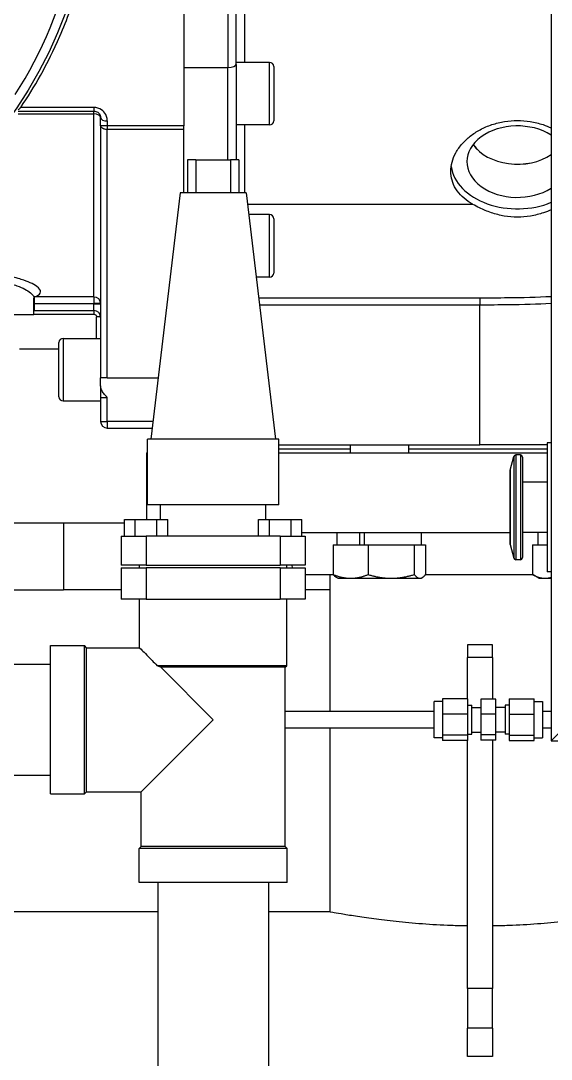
# Model space of a CAD drawing. Header units: inches. Extents: x -883 to 808, y -248 to 1051.
# Drawn here: x 315 to 322.95, y -139.88 to -124.32 of the extents above; entities that cross this region are included whole.
import ezdxf

# ---------------------------------------------------------------- set-up
doc = ezdxf.new("R2010")
doc.units = ezdxf.units.IN
doc.header["$MEASUREMENT"] = 0
doc.layers.get('0').update_dxf_attribs({"linetype": 'CONTINUOUS'})
doc.layers.add('EQUIPMENT - COMPRESSORS', color=41, linetype='CONTINUOUS')

# ---------------------------------------------------------------- blocks, each defined once
blk = doc.blocks.new('A$Ce5854fb8')
for p, q in [((94.049, 69.764), (94.049, 42.764)), ((89.325, 52.902), (89.325, 56.047)), ((89.2, 55.999), (89.2, 52.853)), ((89.45, 54.841), (89.45, 52.932)), ((88.542, 53.758), (88.542, 51.979)), ((89.825, 52.932), (89.325, 52.932)), ((89.825, 51.994), (89.825, 52.932)), ((88.542, 52.853), (89.2, 52.853)), ((89.2, 51.471), (89.2, 52.853)), ((89.325, 52.902), (89.325, 51.471)), ((89.888, 52.869), (89.888, 52.057)), ((86.056, 52.202), (87.192, 52.202)), ((86.056, 52.159), (87.192, 52.159)), ((87.192, 52.256), (86.094, 52.256)), ((87.192, 52.256), (87.192, 52.202)), ((87.192, 52.159), (87.192, 52.202)), ((87.192, 49.416), (87.192, 52.159)), ((87.292, 51.983), (87.292, 52.102)), ((87.292, 51.983), (87.292, 48.202)), ((87.392, 52.054), (87.392, 51.979)), ((88.542, 51.979), (87.392, 51.979)), ((87.392, 51.979), (87.392, 51.93)), ((88.542, 51.93), (88.542, 51.979)), ((89.825, 51.994), (89.325, 51.994)), ((89.45, 51.994), (89.45, 50.979)), ((87.392, 48.202), (87.392, 51.93)), ((87.392, 51.93), (88.542, 51.93)), ((88.542, 50.979), (88.542, 51.93)), ((88.72, 51.471), (88.595, 51.471)), ((88.595, 51.471), (88.595, 50.979)), ((88.72, 51.471), (88.72, 50.979)), ((88.72, 51.471), (89.24, 51.471)), ((89.365, 51.471), (89.24, 51.471)), ((89.24, 51.471), (89.24, 50.979)), ((89.365, 51.471), (89.365, 50.979)), ((88.487, 50.979), (88.044, 47.285)), ((88.632, 50.979), (88.487, 50.979)), ((89.328, 50.979), (88.632, 50.979)), ((89.472, 50.979), (89.328, 50.979)), ((89.472, 50.979), (89.916, 47.285)), ((92.872, 50.804), (89.493, 50.804)), ((89.825, 50.65), (89.512, 50.65)), ((89.825, 49.712), (89.825, 50.65)), ((89.888, 50.587), (89.888, 49.775)), ((89.825, 49.712), (89.624, 49.712)), ((86.292, 49.149), (86.292, 49.396)), ((87.192, 49.416), (86.3, 49.416)), ((86.3, 49.317), (86.3, 49.416)), ((87.192, 49.416), (87.192, 49.317)), ((92.98, 49.4), (89.662, 49.4)), ((92.98, 49.4), (92.98, 49.3)), ((86.292, 49.317), (86.3, 49.317)), ((86.3, 49.312), (86.292, 49.312)), ((86.292, 49.212), (86.3, 49.212)), ((86.3, 49.317), (87.192, 49.317)), ((86.3, 49.312), (86.3, 49.317)), ((87.192, 49.312), (86.3, 49.312)), ((86.3, 49.212), (86.3, 49.312)), ((86.3, 49.212), (87.192, 49.212)), ((87.292, 49.317), (87.192, 49.317)), ((87.192, 49.317), (87.192, 49.312)), ((87.192, 49.312), (87.292, 49.312)), ((87.192, 49.212), (87.192, 49.312)), ((87.192, 49.212), (87.192, 49.157)), ((89.674, 49.3), (92.98, 49.3)), ((92.98, 47.202), (92.98, 49.3)), ((86.292, 49.149), (85.842, 49.149)), ((86.292, 49.157), (87.192, 49.157)), ((87.232, 48.796), (87.232, 49.121)), ((86.667, 47.921), (86.667, 48.733)), ((86.73, 48.796), (86.73, 47.858)), ((86.73, 48.796), (87.292, 48.796)), ((86.075, 48.637), (86.667, 48.637)), ((87.392, 48.202), (87.292, 48.202)), ((87.292, 48.085), (87.292, 48.202)), ((87.292, 48.085), (87.292, 47.912)), ((87.392, 48.202), (88.154, 48.202)), ((86.73, 47.858), (87.292, 47.858)), ((87.292, 47.912), (87.292, 47.552)), ((87.292, 47.912), (87.392, 47.912)), ((87.392, 47.552), (87.392, 47.912)), ((87.292, 47.552), (87.392, 47.552)), ((88.076, 47.552), (87.392, 47.552)), ((87.392, 47.552), (87.392, 47.452)), ((87.392, 47.452), (88.064, 47.452)), ((89.965, 47.285), (87.995, 47.285)), ((87.995, 46.3), (87.995, 47.285)), ((89.965, 46.3), (89.965, 47.285)), ((89.965, 47.202), (92.98, 47.202)), ((91.035, 47.202), (91.035, 47.079)), ((91.91, 47.202), (91.91, 47.079)), ((91.91, 47.202), (91.91, 47.079)), ((93.986, 47.202), (92.98, 47.202)), ((93.986, 47.232), (93.986, 45.297)), ((94.049, 47.232), (93.986, 47.232)), ((87.979, 47.079), (87.995, 47.079)), ((87.979, 47.079), (87.979, 46.08)), ((89.965, 47.139), (91.035, 47.139)), ((89.965, 47.079), (92.98, 47.079)), ((91.91, 47.139), (92.98, 47.139)), ((92.98, 47.139), (93.986, 47.139)), ((92.98, 47.139), (93.986, 47.139)), ((92.98, 47.139), (93.986, 47.139)), ((92.98, 47.079), (93.986, 47.079)), ((92.98, 47.079), (93.986, 47.079)), ((93.431, 46.82), (93.486, 47.026)), ((93.486, 47.026), (93.486, 45.503)), ((93.517, 47.049), (93.517, 45.479)), ((93.586, 47.049), (93.517, 47.049)), ((93.586, 47.049), (93.586, 45.479)), ((93.618, 47.018), (93.618, 45.511)), ((93.43, 46.812), (93.43, 45.717)), ((93.431, 46.82), (93.431, 45.709)), ((93.986, 46.639), (93.618, 46.639)), ((89.965, 46.3), (87.995, 46.3)), ((88.192, 46.08), (88.192, 46.3)), ((89.768, 46.08), (89.768, 46.3)), ((87.65, 45.83), (87.65, 46.08)), ((87.65, 46.08), (87.812, 46.08)), ((87.812, 46.08), (88.137, 46.08)), ((87.812, 45.83), (87.812, 46.08)), ((88.137, 46.08), (88.3, 46.08)), ((88.137, 45.83), (88.137, 46.08)), ((88.3, 45.83), (88.3, 46.08)), ((89.66, 46.08), (89.822, 46.08)), ((89.66, 45.83), (89.66, 46.08)), ((89.822, 46.08), (90.147, 46.08)), ((89.822, 45.83), (89.822, 46.08)), ((90.147, 46.08), (90.31, 46.08)), ((90.147, 45.83), (90.147, 46.08)), ((90.31, 45.83), (90.31, 46.08)), ((86.733, 46.028), (84.546, 46.028)), ((86.733, 46.028), (86.733, 45.028)), ((87.65, 46.028), (86.733, 46.028)), ((87.6, 45.83), (87.6, 45.397)), ((87.6, 45.83), (87.975, 45.83)), ((87.975, 45.83), (87.975, 45.397)), ((89.985, 45.83), (87.975, 45.83)), ((89.985, 45.83), (89.985, 45.397)), ((89.985, 45.83), (90.36, 45.83)), ((90.31, 45.889), (92.98, 45.889)), ((90.36, 45.83), (90.36, 45.397)), ((90.84, 45.701), (90.84, 45.889)), ((91.178, 45.701), (91.178, 45.889)), ((91.246, 45.889), (91.246, 45.701)), ((92.105, 45.701), (92.105, 45.889)), ((92.98, 45.889), (93.43, 45.889)), ((92.98, 45.889), (93.43, 45.889)), ((93.986, 45.889), (93.618, 45.889)), ((93.855, 45.701), (93.855, 45.889)), ((90.78, 45.701), (90.78, 45.257)), ((90.78, 45.701), (90.971, 45.701)), ((90.971, 45.701), (91.112, 45.701)), ((91.112, 45.701), (91.303, 45.701)), ((91.303, 45.701), (91.303, 45.257)), ((91.303, 45.701), (91.556, 45.701)), ((91.556, 45.701), (91.742, 45.701)), ((91.742, 45.701), (91.995, 45.701)), ((91.995, 45.701), (91.995, 45.257)), ((91.995, 45.701), (92.057, 45.701)), ((92.057, 45.701), (92.102, 45.701)), ((92.102, 45.701), (92.164, 45.701)), ((92.164, 45.701), (92.164, 45.257)), ((93.431, 45.709), (93.486, 45.503)), ((93.766, 45.701), (93.904, 45.701)), ((93.766, 45.701), (93.766, 45.257)), ((93.904, 45.701), (93.986, 45.701)), ((93.586, 45.479), (93.517, 45.479)), ((87.975, 45.397), (87.6, 45.397)), ((87.6, 45.358), (87.6, 44.886)), ((87.6, 45.358), (87.975, 45.358)), ((87.876, 45.358), (87.876, 45.397)), ((87.975, 45.397), (89.985, 45.397)), ((87.975, 45.358), (87.975, 44.886)), ((89.985, 45.358), (87.975, 45.358)), ((90.36, 45.397), (89.985, 45.397)), ((89.985, 45.358), (89.985, 44.886)), ((89.985, 45.358), (90.36, 45.358)), ((90.084, 45.358), (90.084, 45.397)), ((90.17, 45.358), (90.165, 45.397)), ((90.36, 45.358), (90.36, 44.886)), ((94.049, 45.297), (93.986, 45.297)), ((90.36, 45.259), (90.78, 45.259)), ((90.729, 45.259), (90.729, 43.207)), ((90.847, 45.201), (90.829, 45.212)), ((90.847, 45.201), (91.041, 45.201)), ((91.041, 45.201), (91.649, 45.201)), ((91.649, 45.201), (92.08, 45.201)), ((92.08, 45.201), (92.097, 45.201)), ((92.097, 45.201), (92.115, 45.212)), ((92.164, 45.259), (92.98, 45.259)), ((92.98, 45.259), (93.766, 45.259)), ((92.98, 45.259), (93.766, 45.259)), ((93.863, 45.201), (93.776, 45.251)), ((93.863, 45.201), (93.954, 45.201)), ((93.954, 45.201), (94.049, 45.201)), ((84.492, 45.028), (86.733, 45.028)), ((87.6, 45.028), (86.733, 45.028)), ((90.729, 45.028), (90.36, 45.028)), ((87.975, 44.886), (87.6, 44.886)), ((87.876, 44.161), (87.876, 44.886)), ((87.975, 44.886), (89.985, 44.886)), ((90.36, 44.886), (89.985, 44.886)), ((90.084, 43.891), (90.084, 44.886)), ((93.167, 44.202), (92.792, 44.202)), ((92.792, 44.202), (92.792, 44.015)), ((93.167, 44.202), (92.792, 44.202)), ((92.792, 44.202), (92.792, 44.015)), ((93.167, 44.202), (92.792, 44.202)), ((92.792, 44.202), (92.792, 44.015)), ((93.167, 44.015), (93.167, 44.202)), ((93.167, 44.015), (93.167, 44.202)), ((93.167, 44.015), (93.167, 44.202)), ((86.54, 41.97), (86.54, 44.193)), ((86.54, 44.193), (87.05, 44.193)), ((87.05, 41.97), (87.05, 44.193)), ((87.081, 44.161), (87.05, 44.193)), ((87.081, 42.001), (87.081, 44.161)), ((87.081, 44.161), (87.876, 44.161)), ((77.973, 43.912), (86.54, 43.912)), ((90.084, 43.891), (88.138, 43.891)), ((90.06, 43.867), (90.084, 43.891)), ((93.167, 44.015), (92.792, 44.015)), ((92.792, 43.396), (92.792, 44.015)), ((93.167, 44.015), (92.792, 44.015)), ((92.792, 43.396), (92.792, 44.015)), ((93.167, 44.015), (92.792, 44.015)), ((92.792, 43.396), (92.792, 44.015)), ((93.167, 44.015), (93.167, 43.389)), ((93.167, 44.015), (93.167, 43.389)), ((93.167, 44.015), (93.167, 43.389)), ((88.98, 43.081), (88.194, 43.867)), ((90.06, 43.867), (88.194, 43.867)), ((90.06, 41.183), (90.06, 43.867)), ((92.294, 42.81), (92.294, 43.353)), ((92.42, 43.353), (92.294, 43.353)), ((92.797, 43.396), (92.42, 43.396)), ((92.42, 43.396), (92.42, 43.165)), ((92.797, 43.165), (92.797, 43.396)), ((92.797, 43.3), (92.857, 43.3)), ((92.857, 42.864), (92.857, 43.3)), ((92.857, 43.267), (92.995, 43.267)), ((92.995, 43.389), (92.995, 43.163)), ((93.218, 43.389), (92.995, 43.389)), ((93.218, 43.163), (93.218, 43.389)), ((93.356, 43.267), (93.218, 43.267)), ((93.356, 43.3), (93.356, 42.864)), ((93.416, 43.3), (93.356, 43.3)), ((93.416, 43.396), (93.416, 43.165)), ((93.416, 43.396), (93.793, 43.396)), ((93.793, 43.165), (93.793, 43.396)), ((93.793, 43.353), (93.919, 43.353)), ((93.919, 43.353), (93.919, 42.81)), ((92.294, 43.207), (90.06, 43.207)), ((92.797, 43.165), (92.42, 43.165)), ((92.42, 43.165), (92.42, 42.851)), ((92.797, 42.851), (92.797, 43.165)), ((92.995, 43.163), (92.995, 42.856)), ((93.218, 43.163), (92.995, 43.163)), ((93.218, 42.856), (93.218, 43.163)), ((93.416, 43.165), (93.416, 42.851)), ((93.416, 43.165), (93.793, 43.165)), ((93.793, 42.851), (93.793, 43.165)), ((94.049, 43.207), (93.919, 43.207)), ((87.9, 42.001), (88.98, 43.081)), ((92.294, 42.957), (90.06, 42.957)), ((90.729, 42.957), (90.729, 40.202)), ((94.049, 42.957), (93.919, 42.957)), ((92.42, 42.81), (92.294, 42.81)), ((92.797, 42.851), (92.42, 42.851)), ((92.42, 42.851), (92.42, 42.768)), ((92.797, 42.864), (92.857, 42.864)), ((92.797, 42.768), (92.797, 42.851)), ((92.857, 42.897), (92.995, 42.897)), ((92.995, 42.856), (92.995, 42.775)), ((93.218, 42.856), (92.995, 42.856)), ((93.356, 42.897), (93.218, 42.897)), ((93.218, 42.775), (93.218, 42.856)), ((93.416, 42.864), (93.356, 42.864)), ((93.416, 42.851), (93.416, 42.768)), ((93.416, 42.851), (93.793, 42.851)), ((93.793, 42.768), (93.793, 42.851)), ((93.793, 42.81), (93.919, 42.81)), ((94.049, 42.764), (94.194, 42.909)), ((92.797, 42.768), (92.42, 42.768)), ((92.792, 39.054), (92.792, 42.768)), ((92.792, 39.054), (92.792, 42.768)), ((92.792, 39.054), (92.792, 42.768)), ((93.218, 42.775), (92.995, 42.775)), ((93.167, 42.775), (93.167, 39.054)), ((93.167, 42.775), (93.167, 39.054)), ((93.167, 42.775), (93.167, 39.054)), ((93.416, 42.768), (93.793, 42.768)), ((94.049, 42.764), (116.049, 42.764)), ((77.973, 42.252), (86.54, 42.252)), ((86.54, 41.97), (87.05, 41.97)), ((87.081, 42.001), (87.05, 41.97)), ((87.081, 42.001), (87.9, 42.001)), ((87.9, 41.183), (87.9, 42.001)), ((87.9, 41.183), (87.868, 41.151)), ((90.091, 41.151), (87.868, 41.151)), ((87.868, 40.641), (87.868, 41.151)), ((90.06, 41.183), (87.9, 41.183)), ((90.06, 41.183), (90.091, 41.151)), ((90.091, 40.641), (90.091, 41.151)), ((90.091, 40.641), (87.868, 40.641)), ((88.15, 40.641), (88.15, 34.176)), ((89.81, 40.641), (89.81, 34.176)), ((88.15, 40.202), (58.855, 40.202)), ((88.15, 40.202), (58.855, 40.202)), ((88.15, 40.202), (58.855, 40.202)), ((90.729, 40.202), (89.81, 40.202)), ((90.729, 40.202), (89.81, 40.202)), ((90.729, 40.202), (89.81, 40.202)), ((93.167, 39.054), (92.792, 39.054)), ((92.792, 39.054), (92.792, 38.458)), ((93.167, 39.054), (92.792, 39.054)), ((92.792, 39.054), (92.792, 38.458)), ((93.167, 39.054), (92.792, 39.054)), ((92.792, 39.054), (92.792, 38.458)), ((93.167, 38.458), (93.167, 39.054)), ((93.167, 38.458), (93.167, 39.054)), ((93.167, 38.458), (93.167, 39.054)), ((93.167, 38.458), (92.792, 38.458)), ((92.792, 38.037), (92.792, 38.458)), ((93.167, 38.458), (92.792, 38.458)), ((92.792, 38.037), (92.792, 38.458)), ((93.167, 38.458), (92.792, 38.458)), ((92.792, 38.037), (92.792, 38.458)), ((93.167, 38.458), (93.167, 38.037)), ((93.167, 38.458), (93.167, 38.037)), ((93.167, 38.458), (93.167, 38.037)), ((93.167, 38.037), (92.792, 38.037)), ((93.167, 38.037), (92.792, 38.037)), ((93.167, 38.037), (92.792, 38.037))]:
    blk.add_line(p, q)
blk.add_circle((80.542, 55.952), 6.625)
for centre, radius, start, end in [((80.542, 55.952), 6.495, 327.3802, 347.2448), ((89.825, 52.869), 0.063, 0, 90), ((89.825, 52.057), 0.063, 270, 0), ((89.825, 50.587), 0.063, 0, 90), ((89.825, 49.775), 0.063, 270, 0), ((87.192, 49.112), 0.1, 0, 90), ((86.73, 48.733), 0.063, 90, 180), ((86.73, 47.921), 0.063, 180, 270), ((87.392, 47.552), 0.1, 180, 270), ((93.517, 47.018), 0.0313, 90, 165), ((93.586, 47.018), 0.0313, 0, 90), ((93.461, 46.812), 0.0312, 165, 180), ((93.461, 45.717), 0.0312, 180, 195), ((93.517, 45.511), 0.0313, 195, 270), ((93.586, 45.511), 0.0313, 270, 0)]:
    blk.add_arc(centre, radius, start, end)
for centre, major_axis, ratio, start_param, end_param in [((89.2, 52.902), (0.125, 0), 0.387355, 4.712389, 6.283185), ((87.192, 52.102), (0.1, 0), 0.572491, 0, 1.570796), ((87.392, 52.102), (-0.1, 0), 0.483668, 0, 1.570796), ((93.542, 51.444), (-0.757, 0), 0.707107, 3.979111, 8.587259), ((93.542, 51.926), (-0.735, 0), 0.707107, 0.444898, 2.331749), ((93.542, 51.926), (0.736, 0), 0.707107, 3.587469, 5.472048), ((93.542, 51.444), (-1, 0), 0.707107, 0.102282, 2.10194), ((86.3, 49.317), (-0.0321, 0.0947), 0.888415, 5.918851, 5.957476), ((87.192, 49.317), (0.1, 0), 0.986532, 0, 1.570796), ((87.232, 49.112), (0.06, 0), 0.144, 0, 1.570796)]:
    blk.add_ellipse(centre, major_axis=major_axis, ratio=ratio, start_param=start_param, end_param=end_param)
for points, knots in [([(86.094, 52.256), (86.198, 52.409), (86.297, 52.569), (86.494, 52.923), (86.592, 53.12), (86.735, 53.448), (86.786, 53.577), (86.857, 53.773), (86.88, 53.839), (86.936, 54.012), (86.968, 54.119), (87.045, 54.401), (87.085, 54.578), (87.155, 54.955), (87.182, 55.157), (87.201, 55.359)], [0, 0, 0, 0, 1.542906, 1.542906, 3.306228, 3.306228, 4.408304, 4.408304, 4.959342, 4.959342, 5.841002, 5.841002, 7.251659, 7.251659, 8.816607, 8.816607, 8.816607, 8.816607]), ([(86.056, 52.221), (86.057, 52.222), (86.059, 52.223), (86.062, 52.227), (86.065, 52.229), (86.071, 52.235), (86.075, 52.238), (86.084, 52.247), (86.089, 52.251), (86.094, 52.256)], [0, 0, 0, 0, 0.0266969, 0.0266969, 0.0694119, 0.0694119, 0.1377559, 0.1377559, 0.213575, 0.213575, 0.213575, 0.213575]), ([(87.392, 52.054), (87.392, 52.066), (87.391, 52.078), (87.385, 52.11), (87.379, 52.13), (87.354, 52.177), (87.332, 52.203), (87.271, 52.244), (87.232, 52.256), (87.192, 52.256)], [0, 0, 0, 0, 0.1060199, 0.1060199, 0.2756518, 0.2756518, 0.5470628, 0.5470628, 0.8481593, 0.8481593, 0.8481593, 0.8481593]), ([(87.192, 52.202), (87.212, 52.202), (87.232, 52.196), (87.262, 52.176), (87.273, 52.163), (87.286, 52.139), (87.289, 52.13), (87.292, 52.114), (87.292, 52.108), (87.292, 52.102)], [-0.8481593, -0.8481593, -0.8481593, -0.8481593, -0.5470628, -0.5470628, -0.2756518, -0.2756518, -0.1060199, -0.1060199, 0, 0, 0, 0]), ([(87.392, 51.979), (87.383, 51.979), (87.373, 51.979), (87.356, 51.98), (87.348, 51.98), (87.336, 51.98), (87.332, 51.98), (87.326, 51.98), (87.323, 51.98), (87.316, 51.981), (87.312, 51.981), (87.303, 51.981), (87.299, 51.982), (87.294, 51.982), (87.292, 51.983), (87.292, 51.983)], [0, 0, 0, 0, 0.1433882, 0.1433882, 0.2726395, 0.2726395, 0.3534216, 0.3534216, 0.4039104, 0.4039104, 0.504888, 0.504888, 0.6664521, 0.6664521, 0.8078208, 0.8078208, 0.8078208, 0.8078208]), ([(87.292, 51.983), (87.292, 51.978), (87.294, 51.974), (87.299, 51.964), (87.303, 51.959), (87.312, 51.951), (87.316, 51.948), (87.323, 51.945), (87.326, 51.943), (87.332, 51.941), (87.336, 51.939), (87.348, 51.935), (87.356, 51.933), (87.373, 51.931), (87.383, 51.93), (87.392, 51.93)], [-0.8078208, -0.8078208, -0.8078208, -0.8078208, -0.6664521, -0.6664521, -0.504888, -0.504888, -0.4039104, -0.4039104, -0.3534216, -0.3534216, -0.2726395, -0.2726395, -0.1433882, -0.1433882, 0, 0, 0, 0]), ([(92.872, 50.804), (92.86, 50.811), (92.847, 50.819), (92.791, 50.854), (92.749, 50.886), (92.676, 50.957), (92.644, 50.995), (92.593, 51.077), (92.574, 51.121), (92.548, 51.209), (92.542, 51.255), (92.542, 51.344), (92.548, 51.39), (92.574, 51.484), (92.593, 51.532), (92.644, 51.624), (92.676, 51.669), (92.749, 51.752), (92.791, 51.791), (92.88, 51.861), (92.93, 51.894), (93.039, 51.952), (93.098, 51.978), (93.221, 52.019), (93.285, 52.035), (93.414, 52.055), (93.479, 52.06), (93.542, 52.06), (93.605, 52.06), (93.67, 52.055), (93.799, 52.035), (93.864, 52.019), (93.968, 51.984), (94.009, 51.968), (94.049, 51.949)], [9.453915, 9.453915, 9.453915, 9.453915, 9.583829, 9.583829, 10.063015, 10.063015, 10.542202, 10.542202, 11.021388, 11.021388, 11.500574, 11.500574, 11.97976, 11.97976, 12.458946, 12.458946, 12.938132, 12.938132, 13.417319, 13.417319, 13.896514, 13.896514, 14.375709, 14.375709, 14.854904, 14.854904, 15.334099, 15.334099, 15.334099, 15.813294, 15.813294, 16.292489, 16.292489, 16.624171, 16.624171, 16.624171, 16.624171]), ([(94.049, 50.722), (94.012, 50.706), (93.973, 50.691), (93.871, 50.657), (93.805, 50.64), (93.673, 50.618), (93.607, 50.613), (93.478, 50.613), (93.411, 50.618), (93.279, 50.64), (93.214, 50.657), (93.088, 50.699), (93.029, 50.724), (92.938, 50.768), (92.904, 50.786), (92.872, 50.804)], [4.717662, 4.717662, 4.717662, 4.717662, 5.029589, 5.029589, 5.521513, 5.521513, 6.013437, 6.013437, 6.505362, 6.505362, 6.997286, 6.997286, 7.489211, 7.489211, 7.807813, 7.807813, 7.807813, 7.807813]), ([(86.3, 49.416), (86.311, 49.42), (86.321, 49.424), (86.412, 49.464), (86.411, 49.518), (86.284, 49.611), (86.205, 49.648), (86.039, 49.7), (85.965, 49.718), (85.887, 49.732)], [-18.343161, -18.343161, -18.343161, -18.343161, -18.150798, -18.150798, -16.420511, -16.420511, -15.334424, -15.334424, -14.655619, -14.655619, -14.655619, -14.655619]), ([(85.842, 49.638), (85.912, 49.624), (85.978, 49.605), (86.126, 49.553), (86.196, 49.515), (86.274, 49.45), (86.292, 49.422), (86.292, 49.397)], [14.655619, 14.655619, 14.655619, 14.655619, 15.334424, 15.334424, 16.420511, 16.420511, 17.278496, 17.278496, 17.278496, 17.278496]), ([(86.292, 49.396), (86.292, 49.403), (86.294, 49.411), (86.299, 49.423), (86.302, 49.426), (86.304, 49.429), (86.304, 49.429), (86.304, 49.429)], [17.2784958, 17.2784958, 17.2784958, 17.2784958, 17.4914287, 17.4914287, 17.7043617, 17.7043617, 17.8001941, 17.8001941, 17.8001941, 17.8001941]), ([(94.049, 49.42), (93.836, 49.408), (93.618, 49.404), (93.259, 49.4), (93.119, 49.4), (92.98, 49.4)], [5.775678, 5.775678, 5.775678, 5.775678, 7.435098, 7.435098, 8.497255, 8.497255, 8.497255, 8.497255]), ([(92.98, 49.3), (93.122, 49.3), (93.266, 49.301), (93.624, 49.305), (93.839, 49.31), (94.049, 49.322)], [-8.497255, -8.497255, -8.497255, -8.497255, -7.435098, -7.435098, -5.836059, -5.836059, -5.836059, -5.836059]), ([(87.192, 49.157), (87.2, 49.157), (87.207, 49.155), (87.219, 49.148), (87.224, 49.143), (87.229, 49.135), (87.231, 49.131), (87.232, 49.125), (87.232, 49.123), (87.232, 49.121)], [-0.1593299, -0.1593299, -0.1593299, -0.1593299, -0.1027678, -0.1027678, -0.0517822, -0.0517822, -0.0199162, -0.0199162, 0, 0, 0, 0]), ([(87.392, 47.912), (87.378, 47.926), (87.363, 47.941), (87.335, 47.973), (87.323, 47.991), (87.307, 48.019), (87.302, 48.032), (87.294, 48.059), (87.292, 48.072), (87.292, 48.085)], [0, 0, 0, 0, 0.1493048, 0.1493048, 0.2986096, 0.2986096, 0.3957179, 0.3957179, 0.4928262, 0.4928262, 0.4928262, 0.4928262]), ([(87.876, 44.161), (87.876, 44.161), (87.883, 44.154), (87.913, 44.123), (87.935, 44.1), (87.991, 44.043), (88.025, 44.008), (88.087, 43.945), (88.112, 43.919), (88.138, 43.891)], [4.987531, 4.987531, 4.987531, 4.987531, 5.552098, 5.552098, 6.116666, 6.116666, 6.681233, 6.681233, 7.042708, 7.042708, 7.042708, 7.042708]), ([(88.194, 43.867), (88.176, 43.875), (88.158, 43.883), (88.14, 43.891), (88.139, 43.891), (88.138, 43.891)], [11.087152, 11.087152, 11.087152, 11.087152, 11.2444258, 11.2444258, 11.2533143, 11.2533143, 11.2533143, 11.2533143]), ([(92.792, 39.991), (92.71, 39.992), (92.628, 39.994), (92.4, 40.002), (92.256, 40.01), (91.979, 40.031), (91.846, 40.043), (91.601, 40.069), (91.488, 40.083), (91.289, 40.109), (91.195, 40.123), (91.03, 40.149), (90.958, 40.161), (90.843, 40.181), (90.8, 40.189), (90.743, 40.199), (90.729, 40.202), (90.729, 40.202)], [17.736707, 17.736707, 17.736707, 17.736707, 18.345287, 18.345287, 19.424443, 19.424443, 20.5036, 20.5036, 21.582756, 21.582756, 22.661866, 22.661866, 23.740976, 23.740976, 24.820086, 24.820086, 25.899196, 25.899196, 25.899196, 25.899196]), ([(95.23, 40.202), (95.23, 40.202), (95.216, 40.199), (95.159, 40.189), (95.116, 40.181), (95.001, 40.161), (94.929, 40.149), (94.764, 40.123), (94.67, 40.109), (94.471, 40.083), (94.358, 40.069), (94.113, 40.043), (93.98, 40.031), (93.703, 40.01), (93.559, 40.002), (93.331, 39.994), (93.249, 39.992), (93.167, 39.991)], [8.633065, 8.633065, 8.633065, 8.633065, 9.712175, 9.712175, 10.791285, 10.791285, 11.870395, 11.870395, 12.949505, 12.949505, 14.028661, 14.028661, 15.107818, 15.107818, 16.186974, 16.186974, 16.795554, 16.795554, 16.795554, 16.795554]), ([(95.23, 40.202), (95.23, 40.202), (95.216, 40.199), (95.159, 40.189), (95.116, 40.181), (95.001, 40.161), (94.929, 40.149), (94.764, 40.123), (94.67, 40.109), (94.471, 40.083), (94.358, 40.069), (94.113, 40.043), (93.98, 40.031), (93.703, 40.01), (93.559, 40.002), (93.331, 39.994), (93.249, 39.992), (93.167, 39.991)], [8.633065, 8.633065, 8.633065, 8.633065, 9.712175, 9.712175, 10.791285, 10.791285, 11.870395, 11.870395, 12.949505, 12.949505, 14.028661, 14.028661, 15.107818, 15.107818, 16.186974, 16.186974, 16.795554, 16.795554, 16.795554, 16.795554])]:
    blk.add_open_spline(points, degree=3, knots=knots)
for points, weights in [([(90.829, 45.212), (90.806, 45.225), (90.78, 45.257)], [1.0230754683, 1.0287768291, 1.01001874936]), ([(90.78, 45.257), (90.92, 45.201), (91.041, 45.201)], [1.01001874936, 1.04314139574, 1]), ([(91.041, 45.201), (91.163, 45.201), (91.303, 45.257)], [1, 1.04314139574, 1.01001874936]), ([(91.303, 45.257), (91.488, 45.201), (91.649, 45.201)], [1.01001874936, 1.04314139574, 1]), ([(91.649, 45.201), (91.809, 45.201), (91.995, 45.257)], [1, 1.04314139574, 1.01001874936]), ([(91.995, 45.257), (92.04, 45.201), (92.08, 45.201)], [1.01001874936, 1.04314139574, 1]), ([(92.08, 45.201), (92.119, 45.201), (92.164, 45.257)], [1, 1.04314139574, 1.01001874936]), ([(93.766, 45.257), (93.867, 45.201), (93.954, 45.201)], [1.01001874936, 1.04314139574, 1]), ([(93.776, 45.251), (93.771, 45.254), (93.766, 45.257)], [1.01324173859, 1.01173229867, 1.01001874936]), ([(93.954, 45.201), (94.001, 45.201), (94.049, 45.216)], [1, 1.02243063294, 1.02424478699])]:
    blk.add_rational_spline(points, weights, degree=2)

msp = doc.modelspace()

# ---------------------------------------------------------------- block references
at = {"layer": 'EQUIPMENT - COMPRESSORS'}
msp.add_blockref('A$Ce5854fb8', (228.90563, -177.87785), dxfattribs=at)

doc.saveas('drawing.dxf')
